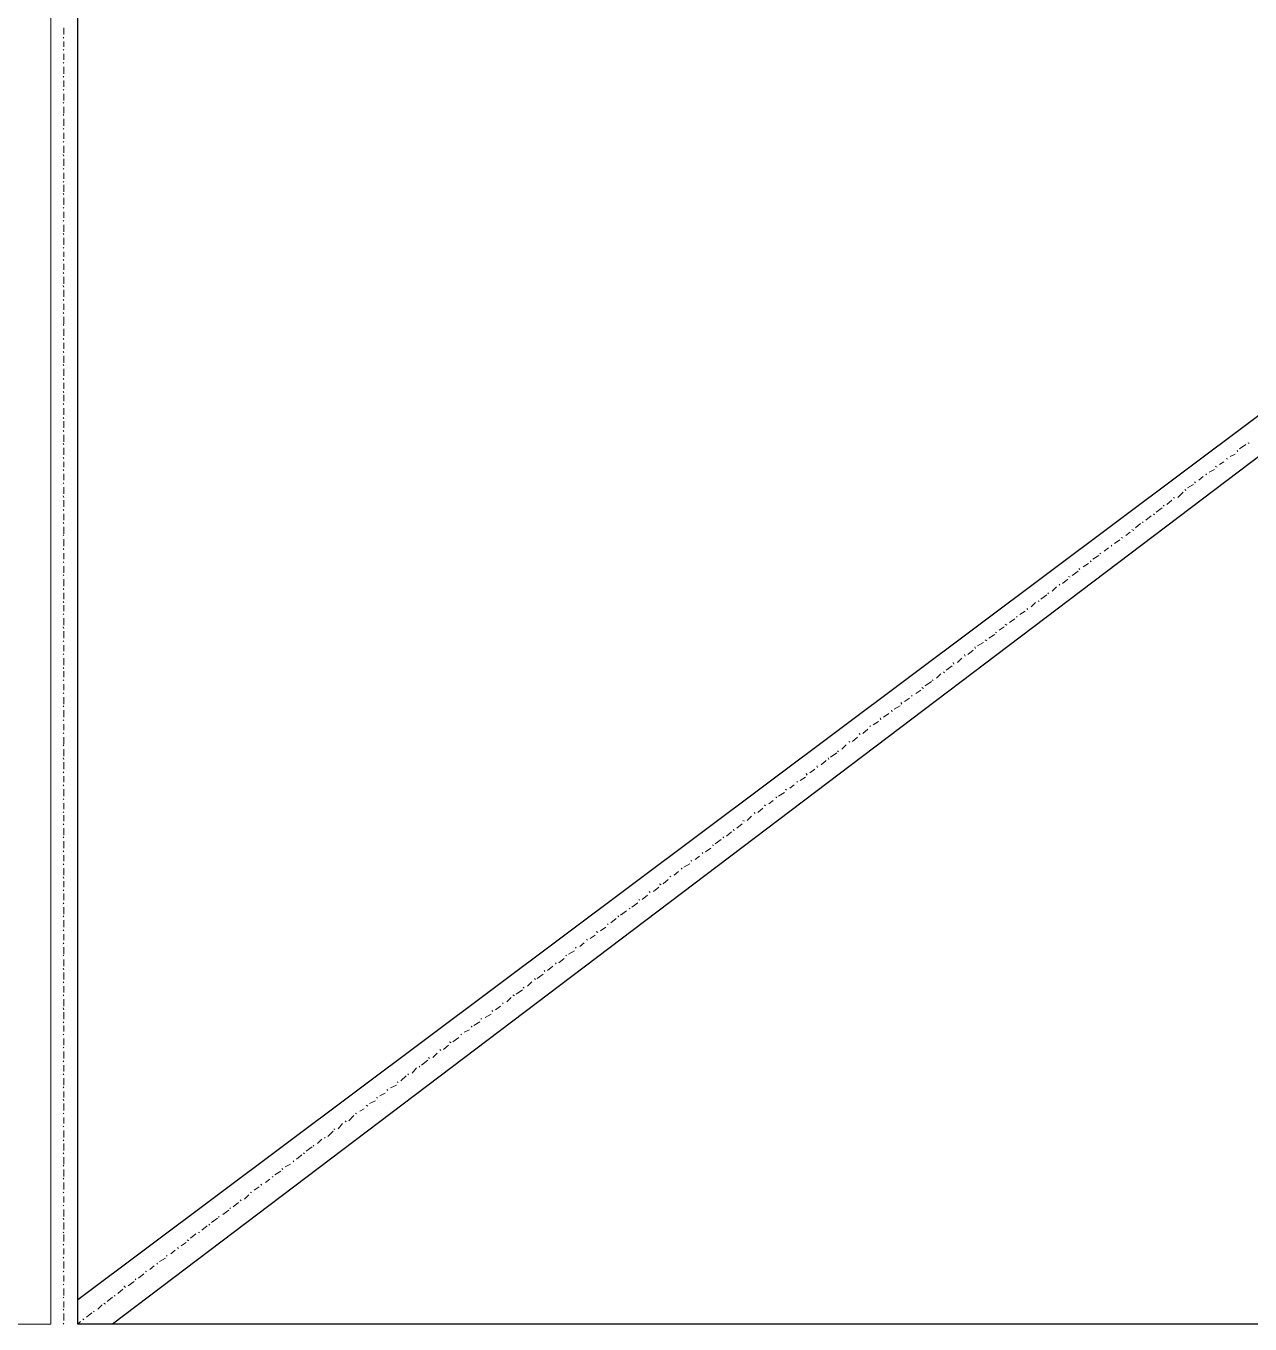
# Model space of a CAD drawing. Header units: millimetres. Extents: x 2928 to 3112, y 1220 to 1280.
# Drawn here: x 3078.04 to 3080.371, y 1250.928 to 1253.401 of the extents above; entities that cross this region are included whole.
import ezdxf

# ---------------------------------------------------------------- set-up
doc = ezdxf.new("R2010")
doc.units = ezdxf.units.MM

msp = doc.modelspace()

# ---------------------------------------------------------------- linework, layer by layer
at = {"color": 7, "linetype": 'Continuous', "lineweight": 5, "true_color": 0x000007}
msp.add_lwpolyline([(3071.67623, 1250.92838), (3078.08709, 1250.92838), (3078.08709, 1254.32898), (3071.67623, 1254.32898)], close=True, dxfattribs=at)
msp.add_lwpolyline([(3078.13836, 1250.92838), (3078.13836, 1254.32898), (3078.13836, 1254.32898)], dxfattribs=at)
at = {"color": 7, "linetype": 'Continuous', "lineweight": -2, "true_color": 0x000007}
msp.add_lwpolyline([(3082.65706, 1250.92838), (3078.13836, 1250.92838), (3078.13836, 1254.32898), (3082.65706, 1254.32898)], close=True, dxfattribs=at)
for points in [[(3082.61736, 1254.32898), (3078.13836, 1250.97469), (3078.13836, 1250.97469)], [(3082.65706, 1254.29921), (3078.20452, 1250.92838), (3078.20452, 1250.92838)]]:
    msp.add_lwpolyline(points, dxfattribs=at)
at = {"color": 252, "linetype": 'Continuous', "lineweight": 13, "true_color": 0x989898}
for points in [[(3078.1119, 1253.38455), (3078.1119, 1253.39779), (3078.1119, 1253.39779)], [(3078.1119, 1253.38455), (3078.1119, 1253.39779), (3078.1119, 1253.39779)], [(3078.1119, 1253.37794), (3078.11024, 1253.37959), (3078.11024, 1253.37959)], [(3078.1119, 1253.37794), (3078.11024, 1253.37959), (3078.11024, 1253.37959)], [(3078.1119, 1253.3614), (3078.1119, 1253.37132), (3078.1119, 1253.37132)], [(3078.1119, 1253.3614), (3078.1119, 1253.37132), (3078.1119, 1253.37132)], [(3078.1119, 1253.35478), (3078.11024, 1253.35644), (3078.11024, 1253.35644)], [(3078.1119, 1253.35478), (3078.11024, 1253.35644), (3078.11024, 1253.35644)], [(3078.1119, 1253.33659), (3078.1119, 1253.34817), (3078.1119, 1253.34817)], [(3078.1119, 1253.33659), (3078.1119, 1253.34817), (3078.1119, 1253.34817)], [(3078.1119, 1253.32997), (3078.11024, 1253.33163), (3078.11024, 1253.33163)], [(3078.1119, 1253.32997), (3078.11024, 1253.33163), (3078.11024, 1253.33163)], [(3078.1119, 1253.31012), (3078.1119, 1253.32336), (3078.1119, 1253.32336)], [(3078.1119, 1253.31012), (3078.1119, 1253.32336), (3078.1119, 1253.32336)], [(3078.1119, 1253.30351), (3078.11024, 1253.30516), (3078.11024, 1253.30516)], [(3078.1119, 1253.30351), (3078.11024, 1253.30516), (3078.11024, 1253.30516)], [(3078.1119, 1253.28531), (3078.1119, 1253.29689), (3078.1119, 1253.29689)], [(3078.1119, 1253.28531), (3078.1119, 1253.29689), (3078.1119, 1253.29689)], [(3078.1119, 1253.2787), (3078.11024, 1253.28035), (3078.11024, 1253.28035)], [(3078.1119, 1253.2787), (3078.11024, 1253.28035), (3078.11024, 1253.28035)], [(3078.1119, 1253.25885), (3078.1119, 1253.27208), (3078.1119, 1253.27208)], [(3078.1119, 1253.25885), (3078.1119, 1253.27208), (3078.1119, 1253.27208)], [(3078.1119, 1253.25389), (3078.11024, 1253.25554), (3078.11024, 1253.25554)], [(3078.1119, 1253.25389), (3078.11024, 1253.25554), (3078.11024, 1253.25554)], [(3078.1119, 1253.23404), (3078.1119, 1253.24727), (3078.1119, 1253.24727)], [(3078.1119, 1253.23404), (3078.1119, 1253.24727), (3078.1119, 1253.24727)], [(3078.1119, 1253.23073), (3078.11024, 1253.23239), (3078.11024, 1253.23239)], [(3078.1119, 1253.23073), (3078.11024, 1253.23239), (3078.11024, 1253.23239)], [(3078.1119, 1253.21088), (3078.1119, 1253.22412), (3078.1119, 1253.22412)], [(3078.1119, 1253.21088), (3078.1119, 1253.22412), (3078.1119, 1253.22412)], [(3078.1119, 1253.20427), (3078.11024, 1253.20592), (3078.11024, 1253.20592)], [(3078.1119, 1253.20427), (3078.11024, 1253.20592), (3078.11024, 1253.20592)], [(3078.1119, 1253.18607), (3078.1119, 1253.19765), (3078.1119, 1253.19765)], [(3078.1119, 1253.18607), (3078.1119, 1253.19765), (3078.1119, 1253.19765)], [(3078.1119, 1253.17946), (3078.11024, 1253.18111), (3078.11024, 1253.18111)], [(3078.1119, 1253.17946), (3078.11024, 1253.18111), (3078.11024, 1253.18111)], [(3078.1119, 1253.15961), (3078.1119, 1253.17284), (3078.1119, 1253.17284)], [(3078.1119, 1253.15961), (3078.1119, 1253.17284), (3078.1119, 1253.17284)], [(3078.1119, 1253.15299), (3078.11024, 1253.1563), (3078.11024, 1253.1563)], [(3078.1119, 1253.15299), (3078.11024, 1253.1563), (3078.11024, 1253.1563)], [(3078.1119, 1253.1348), (3078.1119, 1253.14803), (3078.1119, 1253.14803)], [(3078.1119, 1253.1348), (3078.1119, 1253.14803), (3078.1119, 1253.14803)], [(3078.1119, 1253.12818), (3078.11024, 1253.12984), (3078.11024, 1253.12984)], [(3078.1119, 1253.12818), (3078.11024, 1253.12984), (3078.11024, 1253.12984)], [(3078.1119, 1253.10999), (3078.1119, 1253.12157), (3078.1119, 1253.12157)], [(3078.1119, 1253.10999), (3078.1119, 1253.12157), (3078.1119, 1253.12157)], [(3078.1119, 1253.10338), (3078.11024, 1253.10503), (3078.11024, 1253.10503)], [(3078.1119, 1253.10338), (3078.11024, 1253.10503), (3078.11024, 1253.10503)], [(3078.1119, 1253.08518), (3078.1119, 1253.09841), (3078.1119, 1253.09841)], [(3078.1119, 1253.08518), (3078.1119, 1253.09841), (3078.1119, 1253.09841)], [(3078.1119, 1253.08022), (3078.11024, 1253.08187), (3078.11024, 1253.08187)], [(3078.1119, 1253.08022), (3078.11024, 1253.08187), (3078.11024, 1253.08187)], [(3078.1119, 1253.06037), (3078.1119, 1253.0736), (3078.1119, 1253.0736)], [(3078.1119, 1253.06037), (3078.1119, 1253.0736), (3078.1119, 1253.0736)], [(3078.1119, 1253.05376), (3078.11024, 1253.05541), (3078.11024, 1253.05541)], [(3078.1119, 1253.05376), (3078.11024, 1253.05541), (3078.11024, 1253.05541)], [(3078.1119, 1253.03556), (3078.1119, 1253.04714), (3078.1119, 1253.04714)], [(3078.1119, 1253.03556), (3078.1119, 1253.04714), (3078.1119, 1253.04714)], [(3078.1119, 1253.02895), (3078.11024, 1253.0306), (3078.11024, 1253.0306)], [(3078.1119, 1253.02895), (3078.11024, 1253.0306), (3078.11024, 1253.0306)], [(3078.1119, 1253.00414), (3078.11024, 1253.00579), (3078.11024, 1253.00579)], [(3078.1119, 1253.00414), (3078.11024, 1253.00579), (3078.11024, 1253.00579)], [(3078.1119, 1253.0091), (3078.1119, 1253.02233), (3078.1119, 1253.02233)], [(3078.1119, 1253.0091), (3078.1119, 1253.02233), (3078.1119, 1253.02233)], [(3078.1119, 1252.97767), (3078.11024, 1252.97933), (3078.11024, 1252.97933)], [(3078.1119, 1252.97767), (3078.11024, 1252.97933), (3078.11024, 1252.97933)], [(3078.1119, 1252.98429), (3078.1119, 1252.99752), (3078.1119, 1252.99752)], [(3078.1119, 1252.98429), (3078.1119, 1252.99752), (3078.1119, 1252.99752)], [(3078.1119, 1252.95452), (3078.11024, 1252.95617), (3078.11024, 1252.95617)], [(3078.1119, 1252.95452), (3078.11024, 1252.95617), (3078.11024, 1252.95617)], [(3078.1119, 1252.96113), (3078.1119, 1252.97106), (3078.1119, 1252.97106)], [(3078.1119, 1252.96113), (3078.1119, 1252.97106), (3078.1119, 1252.97106)], [(3078.1119, 1252.92971), (3078.11024, 1252.93136), (3078.11024, 1252.93136)], [(3078.1119, 1252.92971), (3078.11024, 1252.93136), (3078.11024, 1252.93136)], [(3078.1119, 1252.93632), (3078.1119, 1252.9479), (3078.1119, 1252.9479)], [(3078.1119, 1252.93632), (3078.1119, 1252.9479), (3078.1119, 1252.9479)], [(3078.1119, 1252.90324), (3078.11024, 1252.90655), (3078.11024, 1252.90655)], [(3078.1119, 1252.90324), (3078.11024, 1252.90655), (3078.11024, 1252.90655)], [(3078.1119, 1252.90986), (3078.1119, 1252.92309), (3078.1119, 1252.92309)], [(3078.1119, 1252.90986), (3078.1119, 1252.92309), (3078.1119, 1252.92309)], [(3078.1119, 1252.87843), (3078.11024, 1252.88009), (3078.11024, 1252.88009)], [(3078.1119, 1252.87843), (3078.11024, 1252.88009), (3078.11024, 1252.88009)], [(3078.1119, 1252.88505), (3078.1119, 1252.89828), (3078.1119, 1252.89828)], [(3078.1119, 1252.88505), (3078.1119, 1252.89828), (3078.1119, 1252.89828)], [(3078.1119, 1252.85362), (3078.11024, 1252.85528), (3078.11024, 1252.85528)], [(3078.1119, 1252.85362), (3078.11024, 1252.85528), (3078.11024, 1252.85528)], [(3078.1119, 1252.86024), (3078.1119, 1252.87182), (3078.1119, 1252.87182)], [(3078.1119, 1252.86024), (3078.1119, 1252.87182), (3078.1119, 1252.87182)], [(3078.1119, 1252.83047), (3078.11024, 1252.83212), (3078.11024, 1252.83212)], [(3078.1119, 1252.83047), (3078.11024, 1252.83212), (3078.11024, 1252.83212)], [(3078.1119, 1252.83377), (3078.1119, 1252.84701), (3078.1119, 1252.84701)], [(3078.1119, 1252.83377), (3078.1119, 1252.84701), (3078.1119, 1252.84701)], [(3078.1119, 1252.804), (3078.11024, 1252.80566), (3078.11024, 1252.80566)], [(3078.1119, 1252.804), (3078.11024, 1252.80566), (3078.11024, 1252.80566)], [(3078.1119, 1252.81062), (3078.1119, 1252.82385), (3078.1119, 1252.82385)], [(3078.1119, 1252.81062), (3078.1119, 1252.82385), (3078.1119, 1252.82385)], [(3078.1119, 1252.77919), (3078.11024, 1252.78085), (3078.11024, 1252.78085)], [(3078.1119, 1252.77919), (3078.11024, 1252.78085), (3078.11024, 1252.78085)], [(3078.1119, 1252.78581), (3078.1119, 1252.79739), (3078.1119, 1252.79739)], [(3078.1119, 1252.78581), (3078.1119, 1252.79739), (3078.1119, 1252.79739)], [(3078.1119, 1252.75438), (3078.11024, 1252.75604), (3078.11024, 1252.75604)], [(3078.1119, 1252.75438), (3078.11024, 1252.75604), (3078.11024, 1252.75604)], [(3078.1119, 1252.75935), (3078.1119, 1252.77258), (3078.1119, 1252.77258)], [(3078.1119, 1252.75935), (3078.1119, 1252.77258), (3078.1119, 1252.77258)], [(3078.1119, 1252.72792), (3078.11024, 1252.72957), (3078.11024, 1252.72957)], [(3078.1119, 1252.72792), (3078.11024, 1252.72957), (3078.11024, 1252.72957)], [(3078.1119, 1252.73454), (3078.1119, 1252.74777), (3078.1119, 1252.74777)], [(3078.1119, 1252.73454), (3078.1119, 1252.74777), (3078.1119, 1252.74777)], [(3078.1119, 1252.70311), (3078.11024, 1252.70476), (3078.11024, 1252.70476)], [(3078.1119, 1252.70311), (3078.11024, 1252.70476), (3078.11024, 1252.70476)], [(3078.1119, 1252.70973), (3078.1119, 1252.7213), (3078.1119, 1252.7213)], [(3078.1119, 1252.70973), (3078.1119, 1252.7213), (3078.1119, 1252.7213)], [(3078.1119, 1252.67995), (3078.11024, 1252.68161), (3078.11024, 1252.68161)], [(3078.1119, 1252.67995), (3078.11024, 1252.68161), (3078.11024, 1252.68161)], [(3078.1119, 1252.68657), (3078.1119, 1252.69815), (3078.1119, 1252.69815)], [(3078.1119, 1252.68657), (3078.1119, 1252.69815), (3078.1119, 1252.69815)], [(3078.1119, 1252.65349), (3078.11024, 1252.65514), (3078.11024, 1252.65514)], [(3078.1119, 1252.65349), (3078.11024, 1252.65514), (3078.11024, 1252.65514)], [(3078.1119, 1252.66011), (3078.1119, 1252.67334), (3078.1119, 1252.67334)], [(3078.1119, 1252.66011), (3078.1119, 1252.67334), (3078.1119, 1252.67334)], [(3078.1119, 1252.62868), (3078.11024, 1252.63033), (3078.11024, 1252.63033)], [(3078.1119, 1252.62868), (3078.11024, 1252.63033), (3078.11024, 1252.63033)], [(3078.1119, 1252.6353), (3078.1119, 1252.64853), (3078.1119, 1252.64853)], [(3078.1119, 1252.6353), (3078.1119, 1252.64853), (3078.1119, 1252.64853)], [(3078.1119, 1252.60387), (3078.11024, 1252.60552), (3078.11024, 1252.60552)], [(3078.1119, 1252.60387), (3078.11024, 1252.60552), (3078.11024, 1252.60552)], [(3078.1119, 1252.60883), (3078.1119, 1252.62206), (3078.1119, 1252.62206)], [(3078.1119, 1252.60883), (3078.1119, 1252.62206), (3078.1119, 1252.62206)], [(3080.36298, 1252.60387), (3080.3514, 1252.5956), (3080.3514, 1252.5956)], [(3080.36959, 1252.60552), (3080.36794, 1252.60718), (3080.36794, 1252.60718)], [(3078.1119, 1252.57741), (3078.11024, 1252.57906), (3078.11024, 1252.57906)], [(3078.1119, 1252.57741), (3078.11024, 1252.57906), (3078.11024, 1252.57906)], [(3078.1119, 1252.58402), (3078.1119, 1252.59725), (3078.1119, 1252.59725)], [(3078.1119, 1252.58402), (3078.1119, 1252.59725), (3078.1119, 1252.59725)], [(3080.32824, 1252.57575), (3080.32659, 1252.57741), (3080.32659, 1252.57741)], [(3080.34313, 1252.58568), (3080.3332, 1252.58071), (3080.3332, 1252.58071)], [(3080.34809, 1252.59064), (3080.34644, 1252.59229), (3080.34644, 1252.59229)], [(3078.1119, 1252.55425), (3078.11024, 1252.5559), (3078.11024, 1252.5559)], [(3078.1119, 1252.55425), (3078.11024, 1252.5559), (3078.11024, 1252.5559)], [(3078.1119, 1252.56087), (3078.1119, 1252.57079), (3078.1119, 1252.57079)], [(3078.1119, 1252.56087), (3078.1119, 1252.57079), (3078.1119, 1252.57079)], [(3080.30343, 1252.5559), (3080.29351, 1252.55094), (3080.29351, 1252.55094)], [(3080.3084, 1252.56087), (3080.30509, 1252.56252), (3080.30509, 1252.56252)], [(3080.32163, 1252.57079), (3080.31336, 1252.56583), (3080.31336, 1252.56583)], [(3078.1119, 1252.52944), (3078.11024, 1252.5311), (3078.11024, 1252.5311)], [(3078.1119, 1252.52944), (3078.11024, 1252.5311), (3078.11024, 1252.5311)], [(3078.1119, 1252.53606), (3078.1119, 1252.54763), (3078.1119, 1252.54763)], [(3078.1119, 1252.53606), (3078.1119, 1252.54763), (3078.1119, 1252.54763)], [(3080.26705, 1252.5311), (3080.26539, 1252.53275), (3080.26539, 1252.53275)], [(3080.28193, 1252.54267), (3080.27366, 1252.53606), (3080.27366, 1252.53606)], [(3080.28855, 1252.54598), (3080.28689, 1252.54763), (3080.28689, 1252.54763)], [(3078.1119, 1252.50298), (3078.11024, 1252.50629), (3078.11024, 1252.50629)], [(3078.1119, 1252.50298), (3078.11024, 1252.50629), (3078.11024, 1252.50629)], [(3078.1119, 1252.50959), (3078.1119, 1252.52283), (3078.1119, 1252.52283)], [(3078.1119, 1252.50959), (3078.1119, 1252.52283), (3078.1119, 1252.52283)], [(3080.24389, 1252.5129), (3080.23397, 1252.50298), (3080.23397, 1252.50298)], [(3080.24885, 1252.51621), (3080.2472, 1252.51786), (3080.2472, 1252.51786)], [(3080.26374, 1252.52779), (3080.25216, 1252.52117), (3080.25216, 1252.52117)], [(3078.1119, 1252.47817), (3078.11024, 1252.47982), (3078.11024, 1252.47982)], [(3078.1119, 1252.47817), (3078.11024, 1252.47982), (3078.11024, 1252.47982)], [(3078.1119, 1252.48478), (3078.1119, 1252.49802), (3078.1119, 1252.49802)], [(3078.1119, 1252.48478), (3078.1119, 1252.49802), (3078.1119, 1252.49802)], [(3080.20419, 1252.48313), (3080.19262, 1252.47486), (3080.19262, 1252.47486)], [(3080.2075, 1252.48644), (3080.20585, 1252.48809), (3080.20585, 1252.48809)], [(3080.22239, 1252.49802), (3080.21246, 1252.48975), (3080.21246, 1252.48975)], [(3080.22735, 1252.50132), (3080.2257, 1252.50298), (3080.2257, 1252.50298)], [(3078.1119, 1252.45336), (3078.11024, 1252.45501), (3078.11024, 1252.45501)], [(3078.1119, 1252.45336), (3078.11024, 1252.45501), (3078.11024, 1252.45501)], [(3078.1119, 1252.45997), (3078.1119, 1252.47155), (3078.1119, 1252.47155)], [(3078.1119, 1252.45997), (3078.1119, 1252.47155), (3078.1119, 1252.47155)], [(3080.16781, 1252.45501), (3080.16615, 1252.45667), (3080.16615, 1252.45667)], [(3080.18269, 1252.46824), (3080.17277, 1252.45997), (3080.17277, 1252.45997)], [(3080.18931, 1252.4699), (3080.18765, 1252.47155), (3080.18765, 1252.47155)], [(3078.1119, 1252.4302), (3078.11024, 1252.43186), (3078.11024, 1252.43186)], [(3078.1119, 1252.4302), (3078.11024, 1252.43186), (3078.11024, 1252.43186)], [(3078.1119, 1252.43351), (3078.1119, 1252.44674), (3078.1119, 1252.44674)], [(3078.1119, 1252.43351), (3078.1119, 1252.44674), (3078.1119, 1252.44674)], [(3080.143, 1252.43682), (3080.13473, 1252.4302), (3080.13473, 1252.4302)], [(3080.14961, 1252.44013), (3080.1463, 1252.44178), (3080.1463, 1252.44178)], [(3080.16284, 1252.45336), (3080.15292, 1252.44509), (3080.15292, 1252.44509)], [(3078.1119, 1252.40374), (3078.11024, 1252.40539), (3078.11024, 1252.40539)], [(3078.1119, 1252.40374), (3078.11024, 1252.40539), (3078.11024, 1252.40539)], [(3078.1119, 1252.41035), (3078.1119, 1252.42359), (3078.1119, 1252.42359)], [(3078.1119, 1252.41035), (3078.1119, 1252.42359), (3078.1119, 1252.42359)], [(3080.10165, 1252.40705), (3080.09338, 1252.40043), (3080.09338, 1252.40043)], [(3080.10826, 1252.41035), (3080.10661, 1252.41201), (3080.10661, 1252.41201)], [(3080.12315, 1252.42193), (3080.11322, 1252.41532), (3080.11322, 1252.41532)], [(3080.12811, 1252.42524), (3080.12646, 1252.42689), (3080.12646, 1252.42689)], [(3078.1119, 1252.37893), (3078.11024, 1252.38058), (3078.11024, 1252.38058)], [(3078.1119, 1252.37893), (3078.11024, 1252.38058), (3078.11024, 1252.38058)], [(3078.1119, 1252.38554), (3078.1119, 1252.39712), (3078.1119, 1252.39712)], [(3078.1119, 1252.38554), (3078.1119, 1252.39712), (3078.1119, 1252.39712)], [(3080.06857, 1252.38058), (3080.06691, 1252.38224), (3080.06691, 1252.38224)], [(3080.08345, 1252.39216), (3080.07187, 1252.38554), (3080.07187, 1252.38554)], [(3080.08676, 1252.39547), (3080.08511, 1252.39712), (3080.08511, 1252.39712)], [(3078.1119, 1252.35412), (3078.11024, 1252.35577), (3078.11024, 1252.35577)], [(3078.1119, 1252.35412), (3078.11024, 1252.35577), (3078.11024, 1252.35577)], [(3078.1119, 1252.35908), (3078.1119, 1252.37231), (3078.1119, 1252.37231)], [(3078.1119, 1252.35908), (3078.1119, 1252.37231), (3078.1119, 1252.37231)], [(3080.04376, 1252.36239), (3080.03218, 1252.35412), (3080.03218, 1252.35412)], [(3080.04706, 1252.3657), (3080.04541, 1252.36735), (3080.04541, 1252.36735)], [(3080.0636, 1252.37727), (3080.05368, 1252.37066), (3080.05368, 1252.37066)], [(3078.1119, 1252.33427), (3078.1119, 1252.3475), (3078.1119, 1252.3475)], [(3078.1119, 1252.33427), (3078.1119, 1252.3475), (3078.1119, 1252.3475)], [(3080.00241, 1252.33262), (3079.99414, 1252.32435), (3079.99414, 1252.32435)], [(3080.00902, 1252.33592), (3080.00737, 1252.33758), (3080.00737, 1252.33758)], [(3080.02391, 1252.3475), (3080.01399, 1252.33923), (3080.01399, 1252.33923)], [(3080.02887, 1252.35081), (3080.02556, 1252.35246), (3080.02556, 1252.35246)], [(3078.1119, 1252.32765), (3078.11024, 1252.32931), (3078.11024, 1252.32931)], [(3078.1119, 1252.32765), (3078.11024, 1252.32931), (3078.11024, 1252.32931)], [(3078.1119, 1252.30946), (3078.1119, 1252.32104), (3078.1119, 1252.32104)], [(3078.1119, 1252.30946), (3078.1119, 1252.32104), (3078.1119, 1252.32104)], [(3079.96933, 1252.3045), (3079.96767, 1252.30615), (3079.96767, 1252.30615)], [(3079.98421, 1252.31773), (3079.97264, 1252.30946), (3079.97264, 1252.30946)], [(3079.98752, 1252.31938), (3079.98587, 1252.32104), (3079.98587, 1252.32104)], [(3078.1119, 1252.30284), (3078.11024, 1252.3045), (3078.11024, 1252.3045)], [(3078.1119, 1252.30284), (3078.11024, 1252.3045), (3078.11024, 1252.3045)], [(3078.1119, 1252.27969), (3078.11024, 1252.28134), (3078.11024, 1252.28134)], [(3078.1119, 1252.27969), (3078.11024, 1252.28134), (3078.11024, 1252.28134)], [(3078.1119, 1252.2863), (3078.1119, 1252.29788), (3078.1119, 1252.29788)], [(3078.1119, 1252.2863), (3078.1119, 1252.29788), (3078.1119, 1252.29788)], [(3079.94286, 1252.2863), (3079.93294, 1252.27969), (3079.93294, 1252.27969)], [(3079.94783, 1252.28961), (3079.94617, 1252.29127), (3079.94617, 1252.29127)], [(3079.96271, 1252.30284), (3079.95444, 1252.29457), (3079.95444, 1252.29457)], [(3078.1119, 1252.25323), (3078.11024, 1252.25653), (3078.11024, 1252.25653)], [(3078.1119, 1252.25323), (3078.11024, 1252.25653), (3078.11024, 1252.25653)], [(3078.1119, 1252.25984), (3078.1119, 1252.27307), (3078.1119, 1252.27307)], [(3078.1119, 1252.25984), (3078.1119, 1252.27307), (3078.1119, 1252.27307)], [(3079.90317, 1252.25653), (3079.89324, 1252.24992), (3079.89324, 1252.24992)], [(3079.90813, 1252.25984), (3079.90482, 1252.2615), (3079.90482, 1252.2615)], [(3079.92302, 1252.27142), (3079.91309, 1252.2648), (3079.91309, 1252.2648)], [(3079.92798, 1252.27473), (3079.92632, 1252.27638), (3079.92632, 1252.27638)], [(3078.1119, 1252.23503), (3078.1119, 1252.24826), (3078.1119, 1252.24826)], [(3078.1119, 1252.23503), (3078.1119, 1252.24826), (3078.1119, 1252.24826)], [(3079.87009, 1252.23007), (3079.86678, 1252.23172), (3079.86678, 1252.23172)], [(3079.88497, 1252.24165), (3079.8734, 1252.23503), (3079.8734, 1252.23503)], [(3079.88828, 1252.24496), (3079.88663, 1252.24661), (3079.88663, 1252.24661)], [(3078.1119, 1252.22842), (3078.11024, 1252.23007), (3078.11024, 1252.23007)], [(3078.1119, 1252.22842), (3078.11024, 1252.23007), (3078.11024, 1252.23007)], [(3078.1119, 1252.21022), (3078.1119, 1252.2218), (3078.1119, 1252.2218)], [(3078.1119, 1252.21022), (3078.1119, 1252.2218), (3078.1119, 1252.2218)], [(3079.84362, 1252.21188), (3079.8337, 1252.20361), (3079.8337, 1252.20361)], [(3079.84859, 1252.21518), (3079.84693, 1252.21849), (3079.84693, 1252.21849)], [(3079.86347, 1252.22676), (3079.85189, 1252.22015), (3079.85189, 1252.22015)], [(3078.1119, 1252.20361), (3078.11024, 1252.20526), (3078.11024, 1252.20526)], [(3078.1119, 1252.20361), (3078.11024, 1252.20526), (3078.11024, 1252.20526)], [(3078.1119, 1252.18376), (3078.1119, 1252.19699), (3078.1119, 1252.19699)], [(3078.1119, 1252.18376), (3078.1119, 1252.19699), (3078.1119, 1252.19699)], [(3079.80393, 1252.1821), (3079.79235, 1252.17383), (3079.79235, 1252.17383)], [(3079.80724, 1252.18541), (3079.80558, 1252.18872), (3079.80558, 1252.18872)], [(3079.82212, 1252.19699), (3079.81385, 1252.18872), (3079.81385, 1252.18872)], [(3079.82874, 1252.2003), (3079.82708, 1252.20361), (3079.82708, 1252.20361)], [(3078.1119, 1252.17714), (3078.11024, 1252.1788), (3078.11024, 1252.1788)], [(3078.1119, 1252.17714), (3078.11024, 1252.1788), (3078.11024, 1252.1788)], [(3078.1119, 1252.1606), (3078.1119, 1252.17218), (3078.1119, 1252.17218)], [(3078.1119, 1252.1606), (3078.1119, 1252.17218), (3078.1119, 1252.17218)], [(3079.78243, 1252.16722), (3079.77416, 1252.15895), (3079.77416, 1252.15895)], [(3079.78904, 1252.16887), (3079.78739, 1252.17053), (3079.78739, 1252.17053)], [(3078.1119, 1252.15399), (3078.11024, 1252.15564), (3078.11024, 1252.15564)], [(3078.1119, 1252.15399), (3078.11024, 1252.15564), (3078.11024, 1252.15564)], [(3078.1119, 1252.13579), (3078.1119, 1252.14737), (3078.1119, 1252.14737)], [(3078.1119, 1252.13579), (3078.1119, 1252.14737), (3078.1119, 1252.14737)], [(3079.74438, 1252.13579), (3079.73446, 1252.12918), (3079.73446, 1252.12918)], [(3079.74935, 1252.1391), (3079.74604, 1252.14075), (3079.74604, 1252.14075)], [(3079.76423, 1252.15233), (3079.75265, 1252.14406), (3079.75265, 1252.14406)], [(3079.76754, 1252.15399), (3079.76589, 1252.15564), (3079.76589, 1252.15564)], [(3078.1119, 1252.12918), (3078.11024, 1252.13083), (3078.11024, 1252.13083)], [(3078.1119, 1252.12918), (3078.11024, 1252.13083), (3078.11024, 1252.13083)], [(3078.1119, 1252.10933), (3078.1119, 1252.12256), (3078.1119, 1252.12256)], [(3078.1119, 1252.10933), (3078.1119, 1252.12256), (3078.1119, 1252.12256)], [(3079.708, 1252.10933), (3079.70634, 1252.11264), (3079.70634, 1252.11264)], [(3079.72288, 1252.12091), (3079.71296, 1252.11429), (3079.71296, 1252.11429)], [(3079.72785, 1252.12421), (3079.72619, 1252.12587), (3079.72619, 1252.12587)], [(3078.1119, 1252.10437), (3078.11024, 1252.10602), (3078.11024, 1252.10602)], [(3078.1119, 1252.10437), (3078.11024, 1252.10602), (3078.11024, 1252.10602)], [(3078.1119, 1252.08452), (3078.1119, 1252.09775), (3078.1119, 1252.09775)], [(3078.1119, 1252.08452), (3078.1119, 1252.09775), (3078.1119, 1252.09775)], [(3079.6683, 1252.07956), (3079.66665, 1252.08286), (3079.66665, 1252.08286)], [(3079.68319, 1252.09113), (3079.67326, 1252.08452), (3079.67326, 1252.08452)], [(3079.6898, 1252.09444), (3079.68815, 1252.09775), (3079.68815, 1252.09775)], [(3079.70469, 1252.10602), (3079.69311, 1252.0994), (3079.69311, 1252.0994)], [(3078.1119, 1252.0779), (3078.11024, 1252.07956), (3078.11024, 1252.07956)], [(3078.1119, 1252.0779), (3078.11024, 1252.07956), (3078.11024, 1252.07956)], [(3078.1119, 1252.05971), (3078.1119, 1252.07129), (3078.1119, 1252.07129)], [(3078.1119, 1252.05971), (3078.1119, 1252.07129), (3078.1119, 1252.07129)], [(3079.64349, 1252.06136), (3079.63357, 1252.05309), (3079.63357, 1252.05309)], [(3079.64845, 1252.06632), (3079.6468, 1252.06798), (3079.6468, 1252.06798)], [(3079.66334, 1252.07625), (3079.65342, 1252.06963), (3079.65342, 1252.06963)], [(3078.1119, 1252.05309), (3078.11024, 1252.05475), (3078.11024, 1252.05475)], [(3078.1119, 1252.05309), (3078.11024, 1252.05475), (3078.11024, 1252.05475)], [(3078.1119, 1252.03324), (3078.1119, 1252.04648), (3078.1119, 1252.04648)], [(3078.1119, 1252.03324), (3078.1119, 1252.04648), (3078.1119, 1252.04648)], [(3079.60876, 1252.03655), (3079.6071, 1252.03821), (3079.6071, 1252.03821)], [(3079.62364, 1252.04648), (3079.61372, 1252.03821), (3079.61372, 1252.03821)], [(3079.62861, 1252.05144), (3079.62695, 1252.05309), (3079.62695, 1252.05309)], [(3078.1119, 1252.02994), (3078.11024, 1252.03159), (3078.11024, 1252.03159)], [(3078.1119, 1252.02994), (3078.11024, 1252.03159), (3078.11024, 1252.03159)], [(3078.1119, 1252.01009), (3078.1119, 1252.02332), (3078.1119, 1252.02332)], [(3078.1119, 1252.01009), (3078.1119, 1252.02332), (3078.1119, 1252.02332)], [(3079.58395, 1252.0167), (3079.57237, 1252.00843), (3079.57237, 1252.00843)], [(3079.58726, 1252.01836), (3079.5856, 1252.02001), (3079.5856, 1252.02001)], [(3079.60214, 1252.03159), (3079.59387, 1252.02332), (3079.59387, 1252.02332)], [(3078.1119, 1252.00347), (3078.11024, 1252.00678), (3078.11024, 1252.00678)], [(3078.1119, 1252.00347), (3078.11024, 1252.00678), (3078.11024, 1252.00678)], [(3078.1119, 1251.98528), (3078.1119, 1251.99851), (3078.1119, 1251.99851)], [(3078.1119, 1251.98528), (3078.1119, 1251.99851), (3078.1119, 1251.99851)], [(3079.5426, 1251.98528), (3079.53267, 1251.97866), (3079.53267, 1251.97866)], [(3079.54756, 1251.98859), (3079.54591, 1251.99189), (3079.54591, 1251.99189)], [(3079.5641, 1252.00182), (3079.55418, 1251.99355), (3079.55418, 1251.99355)], [(3079.56906, 1252.00347), (3079.56741, 1252.00678), (3079.56741, 1252.00678)], [(3078.1119, 1251.97866), (3078.11024, 1251.98032), (3078.11024, 1251.98032)], [(3078.1119, 1251.97866), (3078.11024, 1251.98032), (3078.11024, 1251.98032)], [(3078.1119, 1251.96047), (3078.1119, 1251.97205), (3078.1119, 1251.97205)], [(3078.1119, 1251.96047), (3078.1119, 1251.97205), (3078.1119, 1251.97205)], [(3079.50952, 1251.96047), (3079.50786, 1251.96212), (3079.50786, 1251.96212)], [(3079.5244, 1251.97039), (3079.51448, 1251.96378), (3079.51448, 1251.96378)], [(3079.52771, 1251.9737), (3079.52606, 1251.97701), (3079.52606, 1251.97701)], [(3078.1119, 1251.95385), (3078.11024, 1251.95551), (3078.11024, 1251.95551)], [(3078.1119, 1251.95385), (3078.11024, 1251.95551), (3078.11024, 1251.95551)], [(3078.1119, 1251.93401), (3078.1119, 1251.94724), (3078.1119, 1251.94724)], [(3078.1119, 1251.93401), (3078.1119, 1251.94724), (3078.1119, 1251.94724)], [(3079.48471, 1251.94062), (3079.47313, 1251.93401), (3079.47313, 1251.93401)], [(3079.48802, 1251.94558), (3079.48636, 1251.94724), (3079.48636, 1251.94724)], [(3079.5029, 1251.95551), (3079.49463, 1251.94889), (3079.49463, 1251.94889)], [(3078.1119, 1251.92739), (3078.11024, 1251.92904), (3078.11024, 1251.92904)], [(3078.1119, 1251.92739), (3078.11024, 1251.92904), (3078.11024, 1251.92904)], [(3078.1119, 1251.9092), (3078.1119, 1251.92077), (3078.1119, 1251.92077)], [(3078.1119, 1251.9092), (3078.1119, 1251.92077), (3078.1119, 1251.92077)], [(3079.44336, 1251.91085), (3079.43344, 1251.90258), (3079.43344, 1251.90258)], [(3079.44832, 1251.91581), (3079.44667, 1251.91747), (3079.44667, 1251.91747)], [(3079.46321, 1251.92574), (3079.45494, 1251.91912), (3079.45494, 1251.91912)], [(3079.46982, 1251.9307), (3079.46817, 1251.93235), (3079.46817, 1251.93235)], [(3078.1119, 1251.90258), (3078.11024, 1251.90423), (3078.11024, 1251.90423)], [(3078.1119, 1251.90258), (3078.11024, 1251.90423), (3078.11024, 1251.90423)], [(3078.1119, 1251.88604), (3078.1119, 1251.89762), (3078.1119, 1251.89762)], [(3078.1119, 1251.88604), (3078.1119, 1251.89762), (3078.1119, 1251.89762)], [(3079.40863, 1251.88604), (3079.40532, 1251.88769), (3079.40532, 1251.88769)], [(3079.42186, 1251.89596), (3079.41359, 1251.88769), (3079.41359, 1251.88769)], [(3079.42847, 1251.90093), (3079.42682, 1251.90258), (3079.42682, 1251.90258)], [(3078.1119, 1251.87942), (3078.11024, 1251.88108), (3078.11024, 1251.88108)], [(3078.1119, 1251.87942), (3078.11024, 1251.88108), (3078.11024, 1251.88108)], [(3078.1119, 1251.85958), (3078.1119, 1251.87281), (3078.1119, 1251.87281)], [(3078.1119, 1251.85958), (3078.1119, 1251.87281), (3078.1119, 1251.87281)], [(3079.38382, 1251.86619), (3079.37389, 1251.85792), (3079.37389, 1251.85792)], [(3079.38878, 1251.86785), (3079.38712, 1251.87115), (3079.38712, 1251.87115)], [(3079.40366, 1251.88108), (3079.39374, 1251.87281), (3079.39374, 1251.87281)], [(3078.1119, 1251.85461), (3078.11024, 1251.85627), (3078.11024, 1251.85627)], [(3078.1119, 1251.85461), (3078.11024, 1251.85627), (3078.11024, 1251.85627)], [(3078.1119, 1251.83477), (3078.1119, 1251.848), (3078.1119, 1251.848)], [(3078.1119, 1251.83477), (3078.1119, 1251.848), (3078.1119, 1251.848)], [(3079.34908, 1251.83973), (3079.34743, 1251.84138), (3079.34743, 1251.84138)], [(3079.36397, 1251.85131), (3079.35239, 1251.84304), (3079.35239, 1251.84304)], [(3079.36893, 1251.85461), (3079.36728, 1251.85627), (3079.36728, 1251.85627)], [(3078.1119, 1251.82815), (3078.11024, 1251.8298), (3078.11024, 1251.8298)], [(3078.1119, 1251.82815), (3078.11024, 1251.8298), (3078.11024, 1251.8298)], [(3078.1119, 1251.80996), (3078.1119, 1251.82153), (3078.1119, 1251.82153)], [(3078.1119, 1251.80996), (3078.1119, 1251.82153), (3078.1119, 1251.82153)], [(3079.30773, 1251.80996), (3079.30608, 1251.81161), (3079.30608, 1251.81161)], [(3079.32262, 1251.81988), (3079.31435, 1251.81326), (3079.31435, 1251.81326)], [(3079.32923, 1251.82484), (3079.32758, 1251.8265), (3079.32758, 1251.8265)], [(3079.34412, 1251.83477), (3079.3342, 1251.82815), (3079.3342, 1251.82815)], [(3078.1119, 1251.80334), (3078.11024, 1251.80499), (3078.11024, 1251.80499)], [(3078.1119, 1251.80334), (3078.11024, 1251.80499), (3078.11024, 1251.80499)], [(3078.1119, 1251.78349), (3078.1119, 1251.79672), (3078.1119, 1251.79672)], [(3078.1119, 1251.78349), (3078.1119, 1251.79672), (3078.1119, 1251.79672)], [(3079.28292, 1251.79011), (3079.27465, 1251.78349), (3079.27465, 1251.78349)], [(3079.28954, 1251.79507), (3079.28788, 1251.79672), (3079.28788, 1251.79672)], [(3079.30442, 1251.80499), (3079.29285, 1251.79838), (3079.29285, 1251.79838)], [(3078.1119, 1251.77688), (3078.11024, 1251.78018), (3078.11024, 1251.78018)], [(3078.1119, 1251.77688), (3078.11024, 1251.78018), (3078.11024, 1251.78018)], [(3078.1119, 1251.76034), (3078.1119, 1251.77191), (3078.1119, 1251.77191)], [(3078.1119, 1251.76034), (3078.1119, 1251.77191), (3078.1119, 1251.77191)], [(3079.24984, 1251.7653), (3079.24653, 1251.76695), (3079.24653, 1251.76695)], [(3079.26307, 1251.77522), (3079.25315, 1251.76695), (3079.25315, 1251.76695)], [(3079.26804, 1251.78018), (3079.26638, 1251.78184), (3079.26638, 1251.78184)], [(3078.1119, 1251.75372), (3078.11024, 1251.75537), (3078.11024, 1251.75537)], [(3078.1119, 1251.75372), (3078.11024, 1251.75537), (3078.11024, 1251.75537)], [(3078.1119, 1251.73553), (3078.1119, 1251.74876), (3078.1119, 1251.74876)], [(3078.1119, 1251.73553), (3078.1119, 1251.74876), (3078.1119, 1251.74876)], [(3079.20849, 1251.73553), (3079.20684, 1251.73718), (3079.20684, 1251.73718)], [(3079.22338, 1251.74545), (3079.21345, 1251.73718), (3079.21345, 1251.73718)], [(3079.22834, 1251.75041), (3079.22669, 1251.75207), (3079.22669, 1251.75207)], [(3079.24488, 1251.76034), (3079.23496, 1251.75207), (3079.23496, 1251.75207)], [(3078.1119, 1251.72891), (3078.11024, 1251.73056), (3078.11024, 1251.73056)], [(3078.1119, 1251.72891), (3078.11024, 1251.73056), (3078.11024, 1251.73056)], [(3078.1119, 1251.70906), (3078.1119, 1251.72229), (3078.1119, 1251.72229)], [(3078.1119, 1251.70906), (3078.1119, 1251.72229), (3078.1119, 1251.72229)], [(3079.18368, 1251.71568), (3079.17211, 1251.70741), (3079.17211, 1251.70741)], [(3079.1903, 1251.71899), (3079.18864, 1251.72064), (3079.18864, 1251.72064)], [(3079.20518, 1251.73056), (3079.19361, 1251.72229), (3079.19361, 1251.72229)], [(3078.1119, 1251.7041), (3078.11024, 1251.70575), (3078.11024, 1251.70575)], [(3078.1119, 1251.7041), (3078.11024, 1251.70575), (3078.11024, 1251.70575)], [(3078.1119, 1251.68425), (3078.1119, 1251.69748), (3078.1119, 1251.69748)], [(3078.1119, 1251.68425), (3078.1119, 1251.69748), (3078.1119, 1251.69748)], [(3079.14895, 1251.68922), (3079.1473, 1251.69087), (3079.1473, 1251.69087)], [(3079.16384, 1251.70079), (3079.15391, 1251.69252), (3079.15391, 1251.69252)], [(3079.1688, 1251.7041), (3079.16714, 1251.70575), (3079.16714, 1251.70575)], [(3078.1119, 1251.67764), (3078.11024, 1251.67929), (3078.11024, 1251.67929)], [(3078.1119, 1251.67764), (3078.11024, 1251.67929), (3078.11024, 1251.67929)], [(3078.1119, 1251.65944), (3078.1119, 1251.67102), (3078.1119, 1251.67102)], [(3078.1119, 1251.65944), (3078.1119, 1251.67102), (3078.1119, 1251.67102)], [(3079.12414, 1251.66937), (3079.11422, 1251.66275), (3079.11422, 1251.66275)], [(3079.1291, 1251.67433), (3079.12579, 1251.67598), (3079.12579, 1251.67598)], [(3079.14399, 1251.68425), (3079.13406, 1251.67764), (3079.13406, 1251.67764)], [(3078.1119, 1251.65283), (3078.11024, 1251.65448), (3078.11024, 1251.65448)], [(3078.1119, 1251.65283), (3078.11024, 1251.65448), (3078.11024, 1251.65448)], [(3078.1119, 1251.63298), (3078.1119, 1251.64621), (3078.1119, 1251.64621)], [(3078.1119, 1251.63298), (3078.1119, 1251.64621), (3078.1119, 1251.64621)], [(3079.08444, 1251.6396), (3079.07287, 1251.63298), (3079.07287, 1251.63298)], [(3079.08775, 1251.64456), (3079.0861, 1251.64621), (3079.0861, 1251.64621)], [(3079.10264, 1251.65448), (3079.09437, 1251.64787), (3079.09437, 1251.64787)], [(3079.10925, 1251.65944), (3079.1076, 1251.6611), (3079.1076, 1251.6611)], [(3078.1119, 1251.62967), (3078.11024, 1251.63133), (3078.11024, 1251.63133)], [(3078.1119, 1251.62967), (3078.11024, 1251.63133), (3078.11024, 1251.63133)], [(3078.1119, 1251.60982), (3078.1119, 1251.62306), (3078.1119, 1251.62306)], [(3078.1119, 1251.60982), (3078.1119, 1251.62306), (3078.1119, 1251.62306)], [(3079.04971, 1251.61479), (3079.04806, 1251.61644), (3079.04806, 1251.61644)], [(3079.0646, 1251.62471), (3079.05467, 1251.61644), (3079.05467, 1251.61644)], [(3079.06956, 1251.62967), (3079.0679, 1251.63133), (3079.0679, 1251.63133)], [(3078.1119, 1251.60321), (3078.11024, 1251.60652), (3078.11024, 1251.60652)], [(3078.1119, 1251.60321), (3078.11024, 1251.60652), (3078.11024, 1251.60652)], [(3078.1119, 1251.58501), (3078.1119, 1251.59825), (3078.1119, 1251.59825)], [(3078.1119, 1251.58501), (3078.1119, 1251.59825), (3078.1119, 1251.59825)], [(3079.0249, 1251.59494), (3079.01332, 1251.58667), (3079.01332, 1251.58667)], [(3079.02821, 1251.5999), (3079.02655, 1251.60155), (3079.02655, 1251.60155)], [(3079.04309, 1251.60982), (3079.03317, 1251.60155), (3079.03317, 1251.60155)], [(3078.1119, 1251.5784), (3078.11024, 1251.58005), (3078.11024, 1251.58005)], [(3078.1119, 1251.5784), (3078.11024, 1251.58005), (3078.11024, 1251.58005)], [(3078.1119, 1251.5602), (3078.1119, 1251.57178), (3078.1119, 1251.57178)], [(3078.1119, 1251.5602), (3078.1119, 1251.57178), (3078.1119, 1251.57178)], [(3078.9852, 1251.56517), (3078.97363, 1251.5569), (3078.97363, 1251.5569)], [(3078.98851, 1251.56847), (3078.98686, 1251.57013), (3078.98686, 1251.57013)], [(3079.0034, 1251.58005), (3078.99513, 1251.57178), (3078.99513, 1251.57178)], [(3079.01001, 1251.58501), (3079.00836, 1251.58667), (3079.00836, 1251.58667)], [(3078.1119, 1251.55359), (3078.11024, 1251.55524), (3078.11024, 1251.55524)], [(3078.1119, 1251.55359), (3078.11024, 1251.55524), (3078.11024, 1251.55524)], [(3078.1119, 1251.53374), (3078.1119, 1251.54697), (3078.1119, 1251.54697)], [(3078.1119, 1251.53374), (3078.1119, 1251.54697), (3078.1119, 1251.54697)], [(3078.94882, 1251.5387), (3078.94716, 1251.54036), (3078.94716, 1251.54036)], [(3078.9637, 1251.55028), (3078.95543, 1251.54201), (3078.95543, 1251.54201)], [(3078.97032, 1251.55359), (3078.96701, 1251.55524), (3078.96701, 1251.55524)], [(3078.1119, 1251.52712), (3078.11024, 1251.53043), (3078.11024, 1251.53043)], [(3078.1119, 1251.52712), (3078.11024, 1251.53043), (3078.11024, 1251.53043)], [(3078.1119, 1251.50893), (3078.1119, 1251.52216), (3078.1119, 1251.52216)], [(3078.1119, 1251.50893), (3078.1119, 1251.52216), (3078.1119, 1251.52216)], [(3078.92566, 1251.51885), (3078.91408, 1251.51224), (3078.91408, 1251.51224)], [(3078.92897, 1251.52382), (3078.92731, 1251.52547), (3078.92731, 1251.52547)], [(3078.94385, 1251.53374), (3078.93393, 1251.52712), (3078.93393, 1251.52712)], [(3078.1119, 1251.50231), (3078.11024, 1251.50397), (3078.11024, 1251.50397)], [(3078.1119, 1251.50231), (3078.11024, 1251.50397), (3078.11024, 1251.50397)], [(3078.1119, 1251.48577), (3078.1119, 1251.49735), (3078.1119, 1251.49735)], [(3078.1119, 1251.48577), (3078.1119, 1251.49735), (3078.1119, 1251.49735)], [(3078.88927, 1251.49404), (3078.88762, 1251.4957), (3078.88762, 1251.4957)], [(3078.90416, 1251.50397), (3078.89258, 1251.49735), (3078.89258, 1251.49735)], [(3078.90747, 1251.50893), (3078.90581, 1251.51058), (3078.90581, 1251.51058)], [(3078.1119, 1251.47916), (3078.11024, 1251.48081), (3078.11024, 1251.48081)], [(3078.1119, 1251.47916), (3078.11024, 1251.48081), (3078.11024, 1251.48081)], [(3078.1119, 1251.45931), (3078.1119, 1251.47254), (3078.1119, 1251.47254)], [(3078.1119, 1251.45931), (3078.1119, 1251.47254), (3078.1119, 1251.47254)], [(3078.84958, 1251.46427), (3078.84627, 1251.46593), (3078.84627, 1251.46593)], [(3078.86446, 1251.4742), (3078.85289, 1251.46593), (3078.85289, 1251.46593)], [(3078.86943, 1251.47916), (3078.86777, 1251.48081), (3078.86777, 1251.48081)], [(3078.88431, 1251.48908), (3078.87439, 1251.48412), (3078.87439, 1251.48412)], [(3078.1119, 1251.45435), (3078.11024, 1251.456), (3078.11024, 1251.456)], [(3078.1119, 1251.45435), (3078.11024, 1251.456), (3078.11024, 1251.456)], [(3078.1119, 1251.4345), (3078.1119, 1251.44773), (3078.1119, 1251.44773)], [(3078.1119, 1251.4345), (3078.1119, 1251.44773), (3078.1119, 1251.44773)], [(3078.82311, 1251.44442), (3078.81484, 1251.43615), (3078.81484, 1251.43615)], [(3078.82973, 1251.44939), (3078.82808, 1251.45104), (3078.82808, 1251.45104)], [(3078.84462, 1251.45931), (3078.83469, 1251.45104), (3078.83469, 1251.45104)], [(3078.1119, 1251.42788), (3078.11024, 1251.42954), (3078.11024, 1251.42954)], [(3078.1119, 1251.42788), (3078.11024, 1251.42954), (3078.11024, 1251.42954)], [(3078.1119, 1251.40969), (3078.1119, 1251.42127), (3078.1119, 1251.42127)], [(3078.1119, 1251.40969), (3078.1119, 1251.42127), (3078.1119, 1251.42127)], [(3078.78342, 1251.41631), (3078.77515, 1251.40638), (3078.77515, 1251.40638)], [(3078.79003, 1251.41796), (3078.78838, 1251.41961), (3078.78838, 1251.41961)], [(3078.80492, 1251.43119), (3078.79334, 1251.42127), (3078.79334, 1251.42127)], [(3078.80823, 1251.4345), (3078.80657, 1251.43615), (3078.80657, 1251.43615)], [(3078.1119, 1251.40308), (3078.11024, 1251.40473), (3078.11024, 1251.40473)], [(3078.1119, 1251.40308), (3078.11024, 1251.40473), (3078.11024, 1251.40473)], [(3078.1119, 1251.38323), (3078.1119, 1251.39646), (3078.1119, 1251.39646)], [(3078.1119, 1251.38323), (3078.1119, 1251.39646), (3078.1119, 1251.39646)], [(3078.76357, 1251.40142), (3078.75365, 1251.3915), (3078.75365, 1251.3915)], [(3078.76853, 1251.40308), (3078.76688, 1251.40473), (3078.76688, 1251.40473)], [(3078.1119, 1251.37827), (3078.11024, 1251.37992), (3078.11024, 1251.37992)], [(3078.1119, 1251.37827), (3078.11024, 1251.37992), (3078.11024, 1251.37992)], [(3078.1119, 1251.36007), (3078.1119, 1251.37165), (3078.1119, 1251.37165)], [(3078.1119, 1251.36007), (3078.1119, 1251.37165), (3078.1119, 1251.37165)], [(3078.72387, 1251.36834), (3078.71395, 1251.36338), (3078.71395, 1251.36338)], [(3078.72884, 1251.3733), (3078.72718, 1251.37496), (3078.72718, 1251.37496)], [(3078.74538, 1251.38323), (3078.7338, 1251.37827), (3078.7338, 1251.37827)], [(3078.74868, 1251.38819), (3078.74703, 1251.38984), (3078.74703, 1251.38984)], [(3078.1119, 1251.35346), (3078.11024, 1251.35676), (3078.11024, 1251.35676)], [(3078.1119, 1251.35346), (3078.11024, 1251.35676), (3078.11024, 1251.35676)], [(3078.1119, 1251.33526), (3078.1119, 1251.34849), (3078.1119, 1251.34849)], [(3078.1119, 1251.33526), (3078.1119, 1251.34849), (3078.1119, 1251.34849)], [(3078.69079, 1251.34353), (3078.68749, 1251.34519), (3078.68749, 1251.34519)], [(3078.70568, 1251.35346), (3078.6941, 1251.34849), (3078.6941, 1251.34849)], [(3078.70899, 1251.35842), (3078.70733, 1251.36007), (3078.70733, 1251.36007)], [(3078.1119, 1251.32865), (3078.11024, 1251.3303), (3078.11024, 1251.3303)], [(3078.1119, 1251.32865), (3078.11024, 1251.3303), (3078.11024, 1251.3303)], [(3078.1119, 1251.31045), (3078.1119, 1251.32203), (3078.1119, 1251.32203)], [(3078.1119, 1251.31045), (3078.1119, 1251.32203), (3078.1119, 1251.32203)], [(3078.66433, 1251.32534), (3078.65441, 1251.31541), (3078.65441, 1251.31541)], [(3078.66929, 1251.32865), (3078.66764, 1251.3303), (3078.66764, 1251.3303)], [(3078.68418, 1251.33857), (3078.67591, 1251.33361), (3078.67591, 1251.33361)], [(3078.1119, 1251.30384), (3078.11024, 1251.30549), (3078.11024, 1251.30549)], [(3078.1119, 1251.30384), (3078.11024, 1251.30549), (3078.11024, 1251.30549)], [(3078.1119, 1251.28399), (3078.1119, 1251.29722), (3078.1119, 1251.29722)], [(3078.1119, 1251.28399), (3078.1119, 1251.29722), (3078.1119, 1251.29722)], [(3078.62463, 1251.29557), (3078.61471, 1251.28564), (3078.61471, 1251.28564)], [(3078.62794, 1251.29887), (3078.62629, 1251.30053), (3078.62629, 1251.30053)], [(3078.64283, 1251.31045), (3078.63456, 1251.30053), (3078.63456, 1251.30053)], [(3078.64944, 1251.31376), (3078.64779, 1251.31541), (3078.64779, 1251.31541)], [(3078.1119, 1251.27737), (3078.11024, 1251.27903), (3078.11024, 1251.27903)], [(3078.1119, 1251.27737), (3078.11024, 1251.27903), (3078.11024, 1251.27903)], [(3078.1119, 1251.25918), (3078.1119, 1251.27241), (3078.1119, 1251.27241)], [(3078.1119, 1251.25918), (3078.1119, 1251.27241), (3078.1119, 1251.27241)], [(3078.58825, 1251.26745), (3078.58659, 1251.2691), (3078.58659, 1251.2691)], [(3078.60313, 1251.28068), (3078.59486, 1251.27241), (3078.59486, 1251.27241)], [(3078.60975, 1251.28233), (3078.60809, 1251.28399), (3078.60809, 1251.28399)], [(3078.1119, 1251.25256), (3078.11024, 1251.25422), (3078.11024, 1251.25422)], [(3078.1119, 1251.25256), (3078.11024, 1251.25422), (3078.11024, 1251.25422)], [(3078.1119, 1251.23271), (3078.1119, 1251.24595), (3078.1119, 1251.24595)], [(3078.1119, 1251.23271), (3078.1119, 1251.24595), (3078.1119, 1251.24595)], [(3078.56509, 1251.25091), (3078.55517, 1251.24264), (3078.55517, 1251.24264)], [(3078.57005, 1251.25256), (3078.5684, 1251.25422), (3078.5684, 1251.25422)], [(3078.58494, 1251.26579), (3078.57336, 1251.25752), (3078.57336, 1251.25752)], [(3078.1119, 1251.22941), (3078.11024, 1251.23106), (3078.11024, 1251.23106)], [(3078.1119, 1251.22941), (3078.11024, 1251.23106), (3078.11024, 1251.23106)], [(3078.1119, 1251.20956), (3078.1119, 1251.22279), (3078.1119, 1251.22279)], [(3078.1119, 1251.20956), (3078.1119, 1251.22279), (3078.1119, 1251.22279)], [(3078.5254, 1251.21948), (3078.51382, 1251.21287), (3078.51382, 1251.21287)], [(3078.5287, 1251.22279), (3078.52705, 1251.22444), (3078.52705, 1251.22444)], [(3078.54359, 1251.23271), (3078.53367, 1251.22775), (3078.53367, 1251.22775)], [(3078.55021, 1251.23768), (3078.54855, 1251.23933), (3078.54855, 1251.23933)], [(3078.1119, 1251.2046), (3078.11024, 1251.20625), (3078.11024, 1251.20625)], [(3078.1119, 1251.2046), (3078.11024, 1251.20625), (3078.11024, 1251.20625)], [(3078.1119, 1251.18475), (3078.1119, 1251.19798), (3078.1119, 1251.19798)], [(3078.1119, 1251.18475), (3078.1119, 1251.19798), (3078.1119, 1251.19798)], [(3078.48901, 1251.19302), (3078.48735, 1251.19467), (3078.48735, 1251.19467)], [(3078.50389, 1251.2046), (3078.49562, 1251.19798), (3078.49562, 1251.19798)], [(3078.51051, 1251.2079), (3078.50886, 1251.20956), (3078.50886, 1251.20956)], [(3078.1119, 1251.17813), (3078.11024, 1251.17979), (3078.11024, 1251.17979)], [(3078.1119, 1251.17813), (3078.11024, 1251.17979), (3078.11024, 1251.17979)], [(3078.1119, 1251.15994), (3078.1119, 1251.17152), (3078.1119, 1251.17152)], [(3078.1119, 1251.15994), (3078.1119, 1251.17152), (3078.1119, 1251.17152)], [(3078.4642, 1251.17482), (3078.45593, 1251.16655), (3078.45593, 1251.16655)], [(3078.46916, 1251.17813), (3078.46751, 1251.17979), (3078.46751, 1251.17979)], [(3078.48405, 1251.18971), (3078.47412, 1251.18309), (3078.47412, 1251.18309)], [(3078.1119, 1251.15332), (3078.11024, 1251.15498), (3078.11024, 1251.15498)], [(3078.1119, 1251.15332), (3078.11024, 1251.15498), (3078.11024, 1251.15498)], [(3078.1119, 1251.13347), (3078.1119, 1251.14671), (3078.1119, 1251.14671)], [(3078.1119, 1251.13347), (3078.1119, 1251.14671), (3078.1119, 1251.14671)], [(3078.42616, 1251.14505), (3078.41458, 1251.13678), (3078.41458, 1251.13678)], [(3078.42946, 1251.14836), (3078.42781, 1251.15001), (3078.42781, 1251.15001)], [(3078.44435, 1251.15994), (3078.43443, 1251.15167), (3078.43443, 1251.15167)], [(3078.44931, 1251.16325), (3078.44766, 1251.1649), (3078.44766, 1251.1649)], [(3078.1119, 1251.12686), (3078.11024, 1251.13017), (3078.11024, 1251.13017)], [(3078.1119, 1251.12686), (3078.11024, 1251.13017), (3078.11024, 1251.13017)], [(3078.1119, 1251.10867), (3078.1119, 1251.1219), (3078.1119, 1251.1219)], [(3078.1119, 1251.10867), (3078.1119, 1251.1219), (3078.1119, 1251.1219)], [(3078.38977, 1251.11694), (3078.38811, 1251.11859), (3078.38811, 1251.11859)], [(3078.40465, 1251.13017), (3078.39308, 1251.1219), (3078.39308, 1251.1219)], [(3078.40796, 1251.13182), (3078.40631, 1251.13347), (3078.40631, 1251.13347)], [(3078.1119, 1251.10205), (3078.11024, 1251.1037), (3078.11024, 1251.1037)], [(3078.1119, 1251.10205), (3078.11024, 1251.1037), (3078.11024, 1251.1037)], [(3078.1119, 1251.08551), (3078.1119, 1251.09874), (3078.1119, 1251.09874)], [(3078.1119, 1251.08551), (3078.1119, 1251.09874), (3078.1119, 1251.09874)], [(3078.3633, 1251.1004), (3078.35338, 1251.09213), (3078.35338, 1251.09213)], [(3078.36992, 1251.10205), (3078.36827, 1251.1037), (3078.36827, 1251.1037)], [(3078.38481, 1251.11528), (3078.37488, 1251.10701), (3078.37488, 1251.10701)], [(3078.1119, 1251.07889), (3078.11024, 1251.08055), (3078.11024, 1251.08055)], [(3078.1119, 1251.07889), (3078.11024, 1251.08055), (3078.11024, 1251.08055)], [(3078.1119, 1251.0607), (3078.1119, 1251.07228), (3078.1119, 1251.07228)], [(3078.1119, 1251.0607), (3078.1119, 1251.07228), (3078.1119, 1251.07228)], [(3078.32361, 1251.06897), (3078.31534, 1251.06235), (3078.31534, 1251.06235)], [(3078.33022, 1251.07228), (3078.32857, 1251.07393), (3078.32857, 1251.07393)], [(3078.34511, 1251.08386), (3078.33519, 1251.07724), (3078.33519, 1251.07724)], [(3078.35007, 1251.08716), (3078.34676, 1251.08882), (3078.34676, 1251.08882)], [(3078.1119, 1251.05408), (3078.11024, 1251.05574), (3078.11024, 1251.05574)], [(3078.1119, 1251.05408), (3078.11024, 1251.05574), (3078.11024, 1251.05574)], [(3078.1119, 1251.03424), (3078.1119, 1251.04747), (3078.1119, 1251.04747)], [(3078.1119, 1251.03424), (3078.1119, 1251.04747), (3078.1119, 1251.04747)], [(3078.30542, 1251.05408), (3078.29384, 1251.04747), (3078.29384, 1251.04747)], [(3078.30872, 1251.05739), (3078.30707, 1251.05905), (3078.30707, 1251.05905)], [(3078.1119, 1251.02762), (3078.11024, 1251.02927), (3078.11024, 1251.02927)], [(3078.1119, 1251.02762), (3078.11024, 1251.02927), (3078.11024, 1251.02927)], [(3078.1119, 1251.00943), (3078.1119, 1251.021), (3078.1119, 1251.021)], [(3078.1119, 1251.00943), (3078.1119, 1251.021), (3078.1119, 1251.021)], [(3078.26407, 1251.02431), (3078.25414, 1251.01604), (3078.25414, 1251.01604)], [(3078.26903, 1251.02762), (3078.26737, 1251.02927), (3078.26737, 1251.02927)], [(3078.28391, 1251.0392), (3078.27564, 1251.03258), (3078.27564, 1251.03258)], [(3078.29053, 1251.04251), (3078.28888, 1251.04416), (3078.28888, 1251.04416)], [(3078.1119, 1251.00281), (3078.11024, 1251.00446), (3078.11024, 1251.00446)], [(3078.1119, 1251.00281), (3078.11024, 1251.00446), (3078.11024, 1251.00446)], [(3078.1119, 1250.98296), (3078.1119, 1250.99619), (3078.1119, 1250.99619)], [(3078.1119, 1250.98296), (3078.1119, 1250.99619), (3078.1119, 1250.99619)], [(3078.22933, 1250.99785), (3078.22602, 1251.00116), (3078.22602, 1251.00116)], [(3078.24587, 1251.00943), (3078.23429, 1251.00116), (3078.23429, 1251.00116)], [(3078.24918, 1251.01273), (3078.24753, 1251.01439), (3078.24753, 1251.01439)], [(3078.1119, 1250.978), (3078.11024, 1250.97965), (3078.11024, 1250.97965)], [(3078.1119, 1250.978), (3078.11024, 1250.97965), (3078.11024, 1250.97965)], [(3078.1119, 1250.95981), (3078.1119, 1250.97138), (3078.1119, 1250.97138)], [(3078.1119, 1250.95981), (3078.1119, 1250.97138), (3078.1119, 1250.97138)], [(3078.20452, 1250.97965), (3078.1946, 1250.97138), (3078.1946, 1250.97138)], [(3078.20948, 1250.98131), (3078.20783, 1250.98296), (3078.20783, 1250.98296)], [(3078.22437, 1250.99454), (3078.21445, 1250.98627), (3078.21445, 1250.98627)], [(3078.1119, 1250.95484), (3078.11024, 1250.9565), (3078.11024, 1250.9565)], [(3078.1119, 1250.95484), (3078.11024, 1250.9565), (3078.11024, 1250.9565)], [(3078.1119, 1250.935), (3078.1119, 1250.94823), (3078.1119, 1250.94823)], [(3078.1119, 1250.935), (3078.1119, 1250.94823), (3078.1119, 1250.94823)], [(3078.16483, 1250.94988), (3078.1549, 1250.94161), (3078.1549, 1250.94161)], [(3078.16979, 1250.95154), (3078.16813, 1250.95319), (3078.16813, 1250.95319)], [(3078.18467, 1250.96477), (3078.1764, 1250.9565), (3078.1764, 1250.9565)], [(3078.19129, 1250.96642), (3078.18798, 1250.96808), (3078.18798, 1250.96808)], [(3078.1119, 1250.92838), (3078.11024, 1250.93003), (3078.11024, 1250.93003)], [(3078.1119, 1250.92838), (3078.11024, 1250.93003), (3078.11024, 1250.93003)], [(3078.14332, 1250.93334), (3078.13836, 1250.92838), (3078.13836, 1250.92838)], [(3078.14994, 1250.93665), (3078.14829, 1250.9383), (3078.14829, 1250.9383)]]:
    msp.add_lwpolyline(points, dxfattribs=at)

doc.saveas('drawing.dxf')
